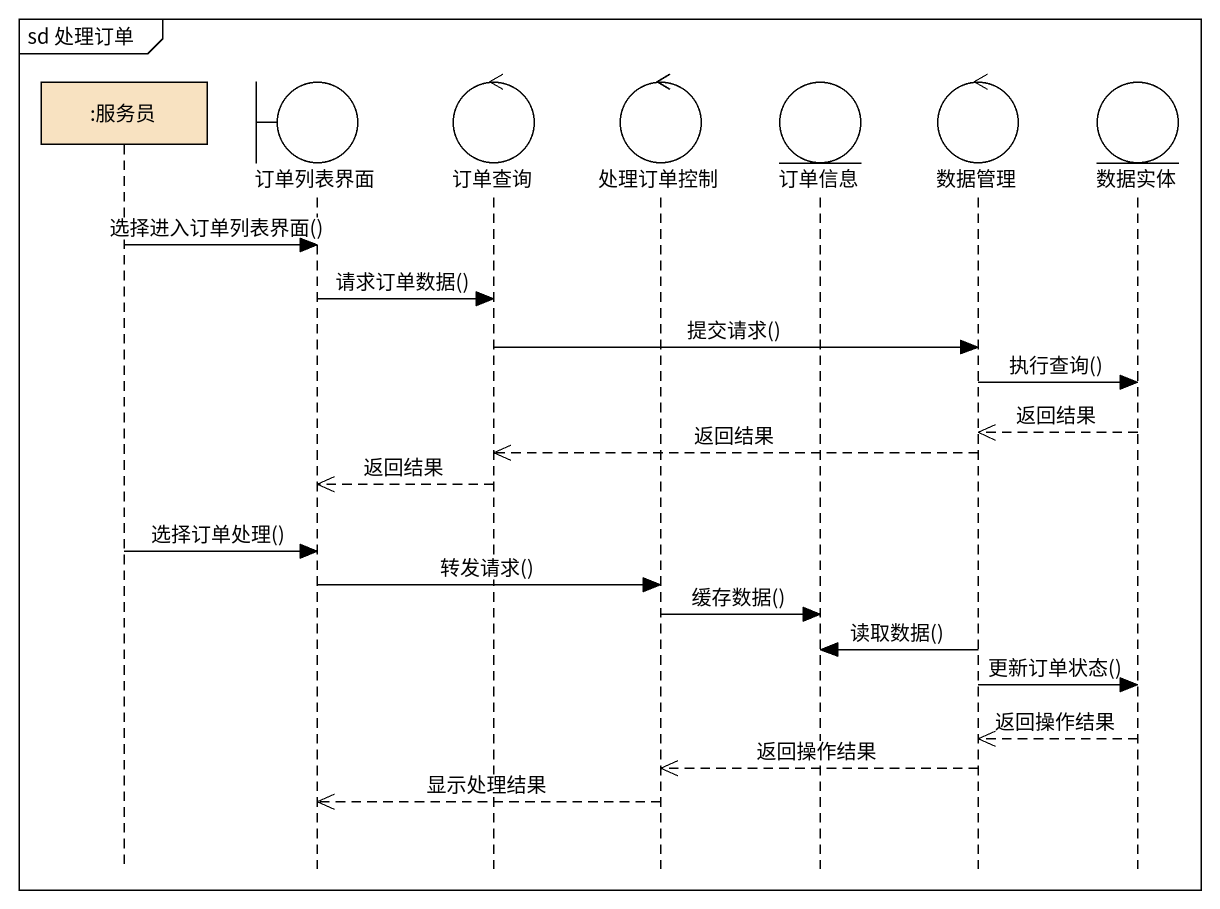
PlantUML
@startuml
mainframe sd 处理订单
hide footbox
participant ":服务员" as 服务员 #F8E2C1
boundary 订单列表界面 #FFFFFF
control 订单查询 #FFFFFF
control 处理订单控制 #FFFFFF
entity 订单信息 #FFFFFF
control 数据管理 #FFFFFF
entity 数据实体 #FFFFFF

服务员 -> 订单列表界面 : 选择进入订单列表界面()
订单列表界面 -> 订单查询 : 请求订单数据()
订单查询 -> 数据管理 : 提交请求()
数据管理 -> 数据实体 : 执行查询()
数据实体 -->> 数据管理 : 返回结果
数据管理 -->> 订单查询 : 返回结果
订单查询 -->> 订单列表界面 : 返回结果
服务员 -> 订单列表界面 : 选择订单处理()
订单列表界面 -> 处理订单控制 : 转发请求()
处理订单控制 -> 订单信息 : 缓存数据()
数据管理 -> 订单信息 : 读取数据()
数据管理 -> 数据实体 : 更新订单状态()
数据实体 -->> 数据管理 : 返回操作结果
数据管理 -->> 处理订单控制 : 返回操作结果
处理订单控制 -->> 订单列表界面 : 显示处理结果
@enduml
